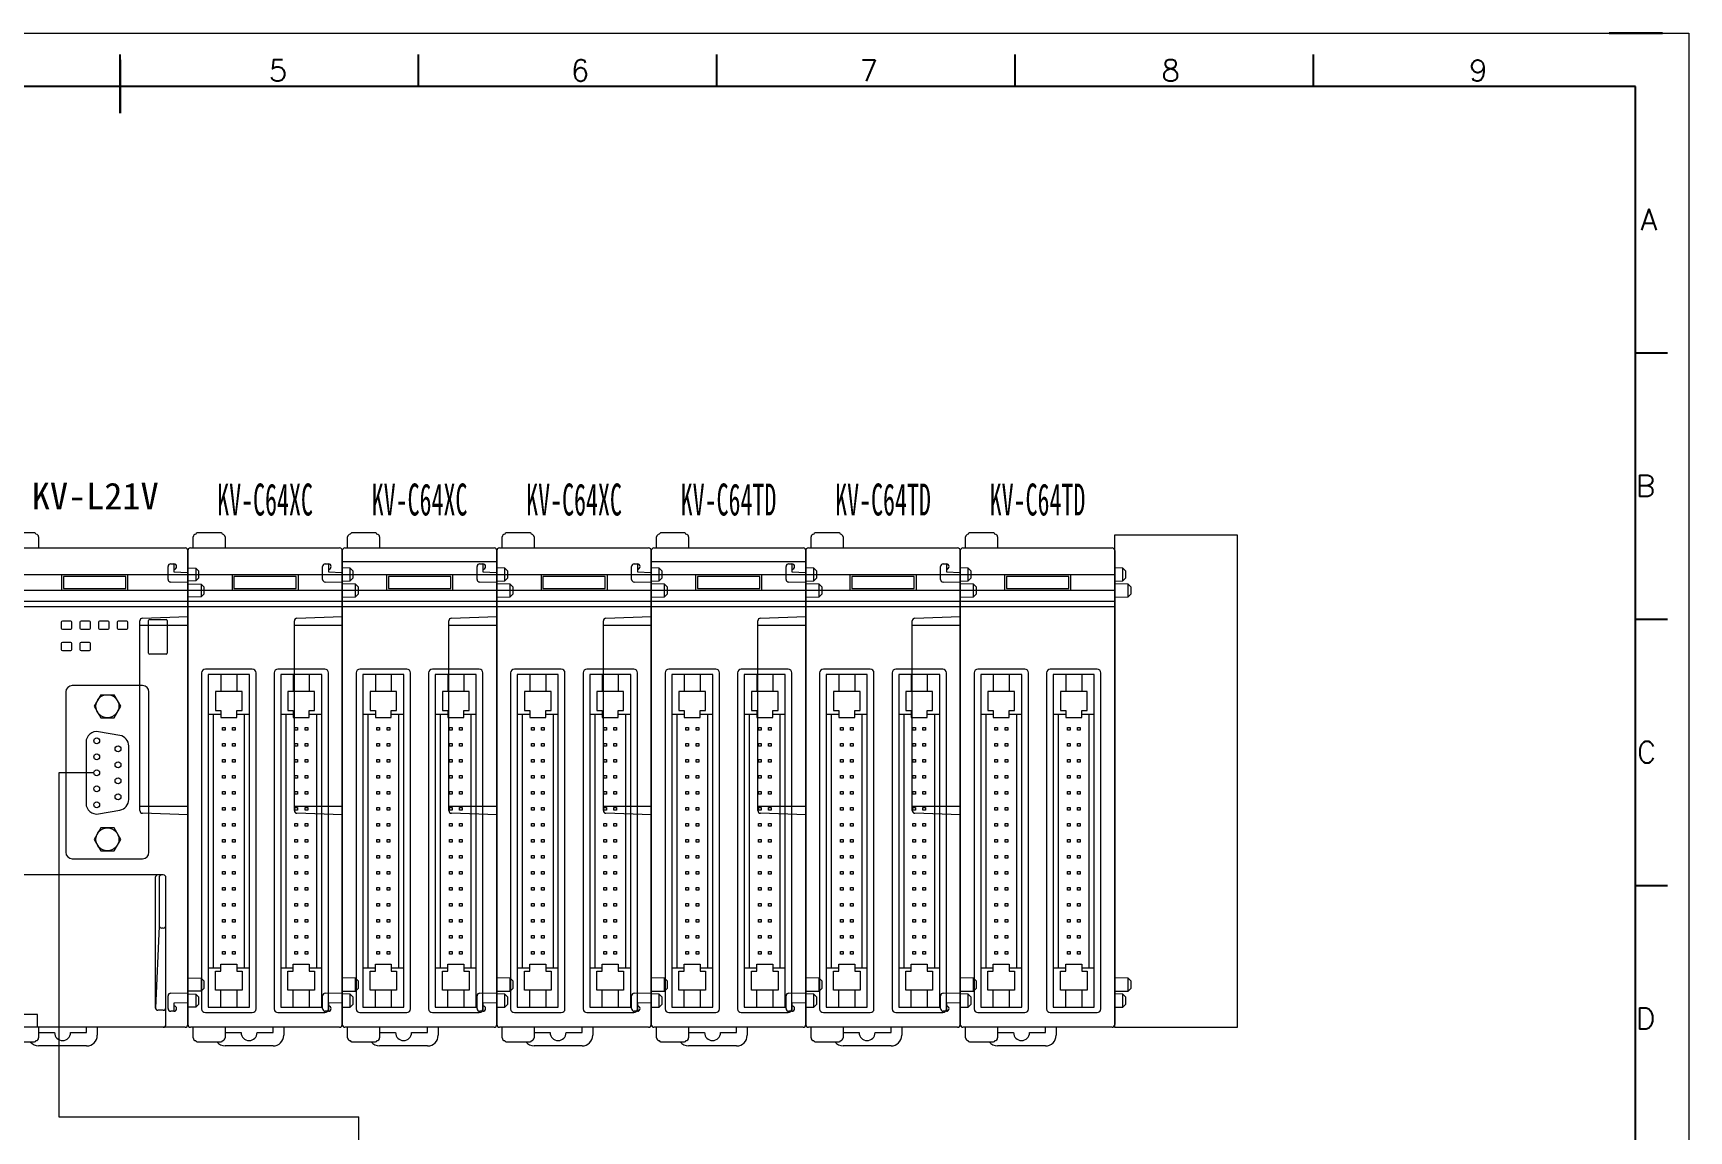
# Model space of a CAD drawing. Extents: x 49673 to 52330, y -5620 to -4375.
# Drawn here: x 52174.9 to 52330.3, y -4753.3 to -4650.2 of the extents above; entities that cross this region are included whole.
import ezdxf
from ezdxf.enums import TextEntityAlignment as Align

# ---------------------------------------------------------------- set-up
doc = ezdxf.new("R2010")
doc.units = 0
doc.header["$MEASUREMENT"] = 0
doc.layers.add('1', color=3, linetype='Continuous', lineweight=20)
doc.layers.add('Dimension', color=3, linetype='Continuous', lineweight=13)
doc.layers.add('AE_BOR', color=1, linetype='Continuous')
doc.layers.add('细实线层', color=7, linetype='Continuous')
doc.styles.get("Standard").update_dxf_attribs({"font": 'txt.shx'})
doc.styles.add('WD', font='simplex.shx', dxfattribs={"bigfont": 'gbcbig.shx'})
doc.styles.add('楷体', font='STFANGSO.TTF', dxfattribs={"width": 0.8})

# ---------------------------------------------------------------- blocks, each defined once
blk = doc.blocks.new('KV-C64XC')
at = {"layer": '1', "color": 1, "linetype": 'Continuous'}
for p, q in [((1, 83.533898), (1, 85.583898)), ((6.25, 86.333898), (1.75, 86.333898)), ((7, 85.583898), (7, 83.533898)), ((0, 78.92726), (0, 83.033898)), ((0.5, 83.533898), (1, 83.533898)), ((7, 83.533898), (28.5, 83.533898)), ((29, 83.033898), (29, 79.783898)), ((-3.7, 77.625495), (-3.7, 80.033898)), ((-3.2, 80.533898), (-2.6, 80.533898)), ((-2.6, 79.533898), (-2.6, 79.033898)), ((-2.6, 79.033898), (0, 78.92726)), ((30.5, 79.733898), (29, 79.783898)), ((30.5, 79.733898), (31, 79.233898)), ((30.5, 77.333898), (31, 77.833898)), ((31, 79.233898), (31, 77.833898)), ((0, 77.067796), (-3.208474, 77.125567)), ((0, 70.629017), (0, 77.067796)), ((29, 77.283898), (30.5, 77.333898)), ((29, 77.283898), (29, 76.783898)), ((31.5, 76.733898), (29, 76.783898)), ((31.5, 76.733898), (32, 76.233898)), ((31.5, 74.333898), (32, 74.833898)), ((32, 76.233898), (32, 74.833898)), ((29, 74.283898), (31.5, 74.333898)), ((29, 74.283898), (29, 2.783898)), ((-9, 34.217509), (-9, 69.845293)), ((-8.516664, 70.345016), (0, 70.629017)), ((0, 33.433898), (-8.516658, 33.717787)), ((0, 0), (0, 33.433898)), ((-3.208474, -0.057771), (0, 0)), ((31.5, 2.733898), (29, 2.783898)), ((29, 0.283898), (31.5, 0.333898)), ((29, 0.283898), (29, -0.216102)), ((32, 2.233898), (31.5, 2.733898)), ((32, 0.833898), (31.5, 0.333898)), ((32, 2.233898), (32, 0.833898)), ((-3.7, -2.966102), (-3.7, -0.557699)), ((0, -1.859464), (-2.6, -1.966102)), ((-2.6, -1.966102), (-2.6, -2.466102)), ((0, -5.966102), (0, -1.859464)), ((30.5, -0.266102), (29, -0.216102)), ((29, -2.716102), (30.5, -2.666102)), ((29, -2.716102), (29, -5.966102)), ((30.5, -0.266102), (31, -0.766102)), ((30.5, -2.666102), (31, -2.166102)), ((31, -0.766102), (31, -2.166102)), ((-2.6, -3.466102), (-3.2, -3.466102)), ((1, -6.466102), (0.5, -6.466102)), ((1, -8.466102), (1, -6.466102)), ((1.75, -9.216102), (5.43875, -9.216102)), ((28.5, -6.466102), (18, -6.466102)), ((18, -6.466102), (18, -7.966102)), ((16, -9.966102), (7, -9.966102))]:
    blk.add_line(p, q, dxfattribs=at)
at = {"layer": '1', "color": 2, "linetype": 'Continuous'}
for p, q in [((1, 83.533898), (7, 83.533898)), ((-2.6, 80.533898), (-2.6, 79.533898)), ((0, 77.067796), (0, 78.92726)), ((0, 78.533898), (29, 78.533898)), ((8.3, 78.533898), (8.3, 75.533898)), ((20.35, 78.183898), (8.65, 78.183898)), ((8.65, 78.183898), (8.65, 75.883898)), ((20.35, 75.883898), (20.35, 78.183898)), ((20.7, 78.533898), (20.7, 75.533898)), ((29, 79.783898), (29, 77.283898)), ((30.5, 77.333898), (30.5, 79.733898)), ((29, 75.533898), (0, 75.533898)), ((8.65, 75.883898), (20.35, 75.883898)), ((29, 76.783898), (29, 74.283898)), ((31.5, 74.333898), (31.5, 76.733898)), ((0, 72.533898), (29, 72.533898)), ((0.2, 73.533898), (28.8, 73.533898)), ((-9, 69.033898), (0, 69.033898)), ((0, 33.433898), (0, 70.629017)), ((2.6, 60.083898), (2.6, -3.016102)), ((12.1, 60.783898), (3.3, 60.783898)), ((3.85, 59.783898), (3.85, -2.716102)), ((11.55, 59.783898), (3.85, 59.783898)), ((6.2, 59.783898), (6.2, 56.558898)), ((9.2, 59.783898), (9.2, 56.558898)), ((11.55, -2.716102), (11.55, 59.783898)), ((12.8, -3.016102), (12.8, 60.083898)), ((16.2, 60.083898), (16.2, -3.016102)), ((25.7, 60.783898), (16.9, 60.783898)), ((17.45, 59.783898), (17.45, -2.716102)), ((25.15, 59.783898), (17.45, 59.783898)), ((19.8, 59.783898), (19.8, 56.558898)), ((22.8, 59.783898), (22.8, 56.558898)), ((25.15, -2.716102), (25.15, 59.783898)), ((26.4, -3.016102), (26.4, 60.083898)), ((6.2, 56.558898), (5.2, 56.558898)), ((5.2, 56.558898), (5.2, 53.008898)), ((9.2, 56.558898), (6.2, 56.558898)), ((10.2, 56.558898), (9.2, 56.558898)), ((10.2, 53.008898), (10.2, 56.558898)), ((19.8, 56.558898), (18.8, 56.558898)), ((18.8, 56.558898), (18.8, 53.008898)), ((22.8, 56.558898), (19.8, 56.558898)), ((23.8, 56.558898), (22.8, 56.558898)), ((23.8, 53.008898), (23.8, 56.558898)), ((5.2, 53.008898), (6.2, 53.008898)), ((6.2, 53.008898), (6.2, 51.683898)), ((9.2, 53.008898), (10.2, 53.008898)), ((9.2, 51.683898), (9.2, 53.008898)), ((18.8, 53.008898), (19.8, 53.008898)), ((19.8, 53.008898), (19.8, 51.683898)), ((22.8, 51.683898), (22.8, 53.008898)), ((22.8, 53.008898), (23.8, 53.008898)), ((3.85, 52.317558), (6.2, 52.317558)), ((4.85, 4.713973), (4.85, 52.317558)), ((6.2, 51.683898), (9.2, 51.683898)), ((6.5, 49.283898), (6.5, 49.783898)), ((6.5, 49.783898), (7, 49.783898)), ((7, 49.783898), (7, 49.283898)), ((8.4, 49.283898), (8.4, 49.783898)), ((8.4, 49.783898), (8.9, 49.783898)), ((8.9, 49.783898), (8.9, 49.283898)), ((9.2, 52.317558), (11.55, 52.317558)), ((10.55, 52.317558), (10.55, 4.713973)), ((17.45, 52.317558), (19.8, 52.317558)), ((18.45, 4.713973), (18.45, 52.317558)), ((19.8, 51.683898), (22.8, 51.683898)), ((20.1, 49.283898), (20.1, 49.783898)), ((20.1, 49.783898), (20.6, 49.783898)), ((20.6, 49.783898), (20.6, 49.283898)), ((22, 49.283898), (22, 49.783898)), ((22, 49.783898), (22.5, 49.783898)), ((22.5, 49.783898), (22.5, 49.283898)), ((22.8, 52.317558), (25.15, 52.317558)), ((24.15, 52.317558), (24.15, 4.713973)), ((7, 49.283898), (6.5, 49.283898)), ((6.5, 46.283898), (6.5, 46.783898)), ((6.5, 46.783898), (7, 46.783898)), ((7, 46.783898), (7, 46.283898)), ((8.9, 49.283898), (8.4, 49.283898)), ((8.4, 46.283898), (8.4, 46.783898)), ((8.4, 46.783898), (8.9, 46.783898)), ((8.9, 46.783898), (8.9, 46.283898)), ((20.6, 49.283898), (20.1, 49.283898)), ((20.1, 46.283898), (20.1, 46.783898)), ((20.1, 46.783898), (20.6, 46.783898)), ((20.6, 46.783898), (20.6, 46.283898)), ((22.5, 49.283898), (22, 49.283898)), ((22, 46.283898), (22, 46.783898)), ((22, 46.783898), (22.5, 46.783898)), ((22.5, 46.783898), (22.5, 46.283898)), ((7, 46.283898), (6.5, 46.283898)), ((6.5, 43.283898), (6.5, 43.783898)), ((6.5, 43.783898), (7, 43.783898)), ((7, 43.783898), (7, 43.283898)), ((8.9, 46.283898), (8.4, 46.283898)), ((8.4, 43.283898), (8.4, 43.783898)), ((8.4, 43.783898), (8.9, 43.783898)), ((8.9, 43.783898), (8.9, 43.283898)), ((20.6, 46.283898), (20.1, 46.283898)), ((20.1, 43.283898), (20.1, 43.783898)), ((20.1, 43.783898), (20.6, 43.783898)), ((20.6, 43.783898), (20.6, 43.283898)), ((22.5, 46.283898), (22, 46.283898)), ((22, 43.283898), (22, 43.783898)), ((22, 43.783898), (22.5, 43.783898)), ((22.5, 43.783898), (22.5, 43.283898)), ((7, 43.283898), (6.5, 43.283898)), ((6.5, 40.283898), (6.5, 40.783898)), ((6.5, 40.783898), (7, 40.783898)), ((7, 40.783898), (7, 40.283898)), ((8.9, 43.283898), (8.4, 43.283898)), ((8.4, 40.283898), (8.4, 40.783898)), ((8.4, 40.783898), (8.9, 40.783898)), ((8.9, 40.783898), (8.9, 40.283898)), ((20.6, 43.283898), (20.1, 43.283898)), ((20.1, 40.283898), (20.1, 40.783898)), ((20.1, 40.783898), (20.6, 40.783898)), ((20.6, 40.783898), (20.6, 40.283898)), ((22.5, 43.283898), (22, 43.283898)), ((22, 40.283898), (22, 40.783898)), ((22, 40.783898), (22.5, 40.783898)), ((22.5, 40.783898), (22.5, 40.283898)), ((7, 40.283898), (6.5, 40.283898)), ((6.5, 37.283898), (6.5, 37.783898)), ((6.5, 37.783898), (7, 37.783898)), ((7, 37.783898), (7, 37.283898)), ((8.9, 40.283898), (8.4, 40.283898)), ((8.4, 37.283898), (8.4, 37.783898)), ((8.4, 37.783898), (8.9, 37.783898)), ((8.9, 37.783898), (8.9, 37.283898)), ((20.6, 40.283898), (20.1, 40.283898)), ((20.1, 37.283898), (20.1, 37.783898)), ((20.1, 37.783898), (20.6, 37.783898)), ((20.6, 37.783898), (20.6, 37.283898)), ((22.5, 40.283898), (22, 40.283898)), ((22, 37.283898), (22, 37.783898)), ((22, 37.783898), (22.5, 37.783898)), ((22.5, 37.783898), (22.5, 37.283898)), ((-9, 35.033898), (0, 35.033898)), ((7, 37.283898), (6.5, 37.283898)), ((6.5, 34.283898), (6.5, 34.783898)), ((6.5, 34.783898), (7, 34.783898)), ((7, 34.283898), (6.5, 34.283898)), ((7, 34.783898), (7, 34.283898)), ((8.9, 37.283898), (8.4, 37.283898)), ((8.4, 34.283898), (8.4, 34.783898)), ((8.4, 34.783898), (8.9, 34.783898)), ((8.9, 34.283898), (8.4, 34.283898)), ((8.9, 34.783898), (8.9, 34.283898)), ((20.6, 37.283898), (20.1, 37.283898)), ((20.1, 34.283898), (20.1, 34.783898)), ((20.1, 34.783898), (20.6, 34.783898)), ((20.6, 34.283898), (20.1, 34.283898)), ((20.6, 34.783898), (20.6, 34.283898)), ((22.5, 37.283898), (22, 37.283898)), ((22, 34.783898), (22.5, 34.783898)), ((22, 34.283898), (22, 34.783898)), ((22.5, 34.283898), (22, 34.283898)), ((22.5, 34.783898), (22.5, 34.283898)), ((6.5, 31.283898), (6.5, 31.783898)), ((6.5, 31.783898), (7, 31.783898)), ((7, 31.283898), (6.5, 31.283898)), ((7, 31.783898), (7, 31.283898)), ((8.4, 31.783898), (8.9, 31.783898)), ((8.4, 31.283898), (8.4, 31.783898)), ((8.9, 31.283898), (8.4, 31.283898)), ((8.9, 31.783898), (8.9, 31.283898)), ((20.1, 31.283898), (20.1, 31.783898)), ((20.1, 31.783898), (20.6, 31.783898)), ((20.6, 31.283898), (20.1, 31.283898)), ((20.6, 31.783898), (20.6, 31.283898)), ((22, 31.783898), (22.5, 31.783898)), ((22, 31.283898), (22, 31.783898)), ((22.5, 31.283898), (22, 31.283898)), ((22.5, 31.783898), (22.5, 31.283898)), ((6.5, 28.283898), (6.5, 28.783898)), ((6.5, 28.783898), (7, 28.783898)), ((7, 28.283898), (6.5, 28.283898)), ((7, 28.783898), (7, 28.283898)), ((8.4, 28.283898), (8.4, 28.783898)), ((8.4, 28.783898), (8.9, 28.783898)), ((8.9, 28.283898), (8.4, 28.283898)), ((8.9, 28.783898), (8.9, 28.283898)), ((20.1, 28.283898), (20.1, 28.783898)), ((20.1, 28.783898), (20.6, 28.783898)), ((20.6, 28.283898), (20.1, 28.283898)), ((20.6, 28.783898), (20.6, 28.283898)), ((22, 28.783898), (22.5, 28.783898)), ((22, 28.283898), (22, 28.783898)), ((22.5, 28.283898), (22, 28.283898)), ((22.5, 28.783898), (22.5, 28.283898)), ((6.5, 25.283898), (6.5, 25.783898)), ((6.5, 25.783898), (7, 25.783898)), ((7, 25.283898), (6.5, 25.283898)), ((7, 25.783898), (7, 25.283898)), ((8.4, 25.283898), (8.4, 25.783898)), ((8.4, 25.783898), (8.9, 25.783898)), ((8.9, 25.283898), (8.4, 25.283898)), ((8.9, 25.783898), (8.9, 25.283898)), ((20.1, 25.283898), (20.1, 25.783898)), ((20.1, 25.783898), (20.6, 25.783898)), ((20.6, 25.283898), (20.1, 25.283898)), ((20.6, 25.783898), (20.6, 25.283898)), ((22, 25.283898), (22, 25.783898)), ((22, 25.783898), (22.5, 25.783898)), ((22.5, 25.283898), (22, 25.283898)), ((22.5, 25.783898), (22.5, 25.283898)), ((6.5, 22.283898), (6.5, 22.783898)), ((6.5, 22.783898), (7, 22.783898)), ((7, 22.283898), (6.5, 22.283898)), ((7, 22.783898), (7, 22.283898)), ((8.4, 22.783898), (8.9, 22.783898)), ((8.4, 22.283898), (8.4, 22.783898)), ((8.9, 22.283898), (8.4, 22.283898)), ((8.9, 22.783898), (8.9, 22.283898)), ((20.1, 22.283898), (20.1, 22.783898)), ((20.1, 22.783898), (20.6, 22.783898)), ((20.6, 22.283898), (20.1, 22.283898)), ((20.6, 22.783898), (20.6, 22.283898)), ((22, 22.783898), (22.5, 22.783898)), ((22, 22.283898), (22, 22.783898)), ((22.5, 22.283898), (22, 22.283898)), ((22.5, 22.783898), (22.5, 22.283898)), ((6.5, 19.283898), (6.5, 19.783898)), ((6.5, 19.783898), (7, 19.783898)), ((7, 19.283898), (6.5, 19.283898)), ((7, 19.783898), (7, 19.283898)), ((8.4, 19.283898), (8.4, 19.783898)), ((8.4, 19.783898), (8.9, 19.783898)), ((8.9, 19.283898), (8.4, 19.283898)), ((8.9, 19.783898), (8.9, 19.283898)), ((20.1, 19.283898), (20.1, 19.783898)), ((20.1, 19.783898), (20.6, 19.783898)), ((20.6, 19.283898), (20.1, 19.283898)), ((20.6, 19.783898), (20.6, 19.283898)), ((22, 19.283898), (22, 19.783898)), ((22, 19.783898), (22.5, 19.783898)), ((22.5, 19.283898), (22, 19.283898)), ((22.5, 19.783898), (22.5, 19.283898)), ((6.5, 16.283898), (6.5, 16.783898)), ((6.5, 16.783898), (7, 16.783898)), ((7, 16.283898), (6.5, 16.283898)), ((7, 16.783898), (7, 16.283898)), ((8.4, 16.783898), (8.9, 16.783898)), ((8.4, 16.283898), (8.4, 16.783898)), ((8.9, 16.283898), (8.4, 16.283898)), ((8.9, 16.783898), (8.9, 16.283898)), ((20.1, 16.283898), (20.1, 16.783898)), ((20.1, 16.783898), (20.6, 16.783898)), ((20.6, 16.283898), (20.1, 16.283898)), ((20.6, 16.783898), (20.6, 16.283898)), ((22, 16.783898), (22.5, 16.783898)), ((22, 16.283898), (22, 16.783898)), ((22.5, 16.283898), (22, 16.283898)), ((22.5, 16.783898), (22.5, 16.283898)), ((6.5, 13.283898), (6.5, 13.783898)), ((6.5, 13.783898), (7, 13.783898)), ((7, 13.283898), (6.5, 13.283898)), ((7, 13.783898), (7, 13.283898)), ((8.4, 13.783898), (8.9, 13.783898)), ((8.4, 13.283898), (8.4, 13.783898)), ((8.9, 13.283898), (8.4, 13.283898)), ((8.9, 13.783898), (8.9, 13.283898)), ((20.1, 13.283898), (20.1, 13.783898)), ((20.1, 13.783898), (20.6, 13.783898)), ((20.6, 13.283898), (20.1, 13.283898)), ((20.6, 13.783898), (20.6, 13.283898)), ((22, 13.783898), (22.5, 13.783898)), ((22, 13.283898), (22, 13.783898)), ((22.5, 13.283898), (22, 13.283898)), ((22.5, 13.783898), (22.5, 13.283898)), ((6.5, 10.783898), (7, 10.783898)), ((6.5, 10.283898), (6.5, 10.783898)), ((7, 10.283898), (6.5, 10.283898)), ((7, 10.783898), (7, 10.283898)), ((8.4, 10.283898), (8.4, 10.783898)), ((8.4, 10.783898), (8.9, 10.783898)), ((8.9, 10.283898), (8.4, 10.283898)), ((8.9, 10.783898), (8.9, 10.283898)), ((20.1, 10.783898), (20.6, 10.783898)), ((20.1, 10.283898), (20.1, 10.783898)), ((20.6, 10.283898), (20.1, 10.283898)), ((20.6, 10.783898), (20.6, 10.283898)), ((22, 10.783898), (22.5, 10.783898)), ((22, 10.283898), (22, 10.783898)), ((22.5, 10.283898), (22, 10.283898)), ((22.5, 10.783898), (22.5, 10.283898)), ((6.5, 7.283898), (6.5, 7.783898)), ((6.5, 7.783898), (7, 7.783898)), ((7, 7.283898), (6.5, 7.283898)), ((7, 7.783898), (7, 7.283898)), ((8.4, 7.283898), (8.4, 7.783898)), ((8.4, 7.783898), (8.9, 7.783898)), ((8.9, 7.283898), (8.4, 7.283898)), ((8.9, 7.783898), (8.9, 7.283898)), ((20.1, 7.283898), (20.1, 7.783898)), ((20.1, 7.783898), (20.6, 7.783898)), ((20.6, 7.283898), (20.1, 7.283898)), ((20.6, 7.783898), (20.6, 7.283898)), ((22, 7.283898), (22, 7.783898)), ((22, 7.783898), (22.5, 7.783898)), ((22.5, 7.283898), (22, 7.283898)), ((22.5, 7.783898), (22.5, 7.283898)), ((3.85, 4.713973), (6.2, 4.713973)), ((5.2, 0.508898), (5.2, 4.058898)), ((5.2, 4.058898), (6.2, 4.058898)), ((6.2, 5.383898), (9.2, 5.383898)), ((6.2, 4.058898), (6.2, 5.383898)), ((9.2, 5.383898), (9.2, 4.058898)), ((9.2, 4.713973), (11.55, 4.713973)), ((9.2, 4.058898), (10.2, 4.058898)), ((10.2, 4.058898), (10.2, 0.508898)), ((17.45, 4.713973), (19.8, 4.713973)), ((18.8, 0.508898), (18.8, 4.058898)), ((18.8, 4.058898), (19.8, 4.058898)), ((19.8, 5.383898), (22.8, 5.383898)), ((19.8, 4.058898), (19.8, 5.383898)), ((22.8, 5.383898), (22.8, 4.058898)), ((22.8, 4.713973), (25.15, 4.713973)), ((22.8, 4.058898), (23.8, 4.058898)), ((23.8, 4.058898), (23.8, 0.508898)), ((0, -1.859464), (0, 0)), ((10.2, 0.508898), (5.2, 0.508898)), ((6.2, -2.716102), (6.2, 0.508898)), ((9.2, 0.508898), (9.2, -2.716102)), ((23.8, 0.508898), (18.8, 0.508898)), ((19.8, -2.716102), (19.8, 0.508898)), ((22.8, 0.508898), (22.8, -2.716102)), ((29, 2.783898), (29, 0.283898)), ((31.5, 0.333898), (31.5, 2.733898)), ((-2.6, -2.466102), (-2.6, -3.466102)), ((3.85, -2.716102), (11.55, -2.716102)), ((17.45, -2.716102), (25.15, -2.716102)), ((29, -0.216102), (29, -2.716102)), ((30.5, -2.666102), (30.5, -0.266102)), ((3.3, -3.716102), (12.1, -3.716102)), ((16.9, -3.716102), (25.7, -3.716102)), ((18, -6.466102), (1, -6.466102)), ((5.43875, -9.216102), (6.25, -9.216102)), ((7, -6.466102), (7, -8.466102)), ((7, -7.466102), (10, -7.466102)), ((13, -7.466102), (16, -7.466102)), ((16, -7.466102), (16, -6.466102))]:
    blk.add_line(p, q, dxfattribs=at)
at = {"layer": '1', "color": 1, "linetype": 'Continuous'}
for centre, radius, start, end in [((1.5, 85.583898), 0.5, 90, 180), ((1.75, 86.083898), 0.25, 90, 180), ((6.25, 86.083898), 0.25, 0, 90), ((6.5, 85.583898), 0.5, 0, 90), ((0.5, 83.033898), 0.5, 90, 180), ((28.5, 83.033898), 0.5, 0, 90), ((-3.2, 80.033898), 0.5, 90, 180), ((-2.6, 80.033898), 0.5, 270, 90), ((-3.2, 77.625495), 0.5, 180, 269.028978), ((-8.5, 69.845293), 0.5, 91.909909, 180), ((-8.5, 34.217509), 0.5, 180, 268.090848), ((-3.2, -0.557699), 0.5, 90.971022, 180), ((-3.2, -2.966102), 0.5, 180, 270), ((-2.6, -2.966102), 0.5, 270, 90), ((0.5, -5.966102), 0.5, 180, 270), ((28.5, -5.966102), 0.5, 270, 0), ((1.5, -8.466102), 0.5, 180, 270), ((1.75, -8.966102), 0.25, 180, 270), ((7, -7.966102), 2, 218.682187, 270), ((16, -7.966102), 2, 270, 0)]:
    blk.add_arc(centre, radius, start, end, dxfattribs=at)
at = {"layer": '1', "color": 2, "linetype": 'Continuous'}
for centre, radius, start, end in [((0.2, 73.733898), 0.2, 180, 270), ((28.8, 73.733898), 0.2, 270, 0), ((3.3, 60.083898), 0.7, 90, 180), ((12.1, 60.083898), 0.7, 0, 90), ((16.9, 60.083898), 0.7, 90, 180), ((25.7, 60.083898), 0.7, 0, 90), ((3.3, -3.016102), 0.7, 180, 270), ((12.1, -3.016102), 0.7, 270, 0), ((16.9, -3.016102), 0.7, 180, 270), ((25.7, -3.016102), 0.7, 270, 0), ((6.25, -8.966102), 0.25, 270, 0), ((6.5, -8.466102), 0.5, 270, 0), ((11.5, -7.466102), 1.5, 180, 0)]:
    blk.add_arc(centre, radius, start, end, dxfattribs=at)
blk = doc.blocks.new('KV-L21V')
at = {"layer": '1', "color": 1, "linetype": 'Continuous'}
for p, q in [((1, 83.533899), (1, 85.583899)), ((6.25, 86.333899), (1.75, 86.333899)), ((7, 85.583899), (7, 83.533899)), ((0, 78.92726), (0, 83.033899)), ((0.5, 83.533899), (1, 83.533899)), ((7, 83.533899), (34.5, 83.533899)), ((35, 83.033899), (35, 79.783899)), ((-3.7, 77.625496), (-3.7, 80.033899)), ((-3.2, 80.533899), (-2.6, 80.533899)), ((-2.6, 79.533899), (-2.6, 79.033899)), ((-2.6, 79.033899), (0, 78.92726)), ((35, 79.783899), (36.5, 79.733899)), ((36.5, 79.733899), (37, 79.233899)), ((37, 77.833899), (36.5, 77.333899)), ((37, 79.233899), (37, 77.833899)), ((0, 77.067797), (-3.208473, 77.125568)), ((0, 70.629018), (0, 77.067797)), ((36.5, 77.333899), (35, 77.283899)), ((35, 77.283899), (35, 76.783899)), ((35, 76.783899), (37.5, 76.733899)), ((37.5, 76.733899), (38, 76.233899)), ((38, 74.833899), (37.5, 74.333899)), ((38, 76.233899), (38, 74.833899)), ((37.5, 74.333899), (35, 74.283899)), ((35, 74.283899), (35, 2.783899)), ((-9, 34.21751), (-9, 69.845294)), ((-8.516664, 70.345016), (0, 70.629018)), ((0, 33.433899), (-8.516657, 33.717787)), ((0, 0), (0, 33.433899)), ((-3.208473, -0.05777), (0, 0)), ((35, 2.783899), (37.5, 2.733899)), ((37.5, 0.333899), (35, 0.283899)), ((35, 0.283899), (35, -0.216101)), ((37.5, 2.733899), (38, 2.233899)), ((38, 0.833899), (37.5, 0.333899)), ((38, 2.233899), (38, 0.833899)), ((-3.7, -2.966101), (-3.7, -0.557698)), ((0, -1.859463), (-2.6, -1.966101)), ((-2.6, -1.966101), (-2.6, -2.466101)), ((0, -5.966101), (0, -1.859463)), ((35, -0.216101), (36.5, -0.266101)), ((36.5, -2.666101), (35, -2.716101)), ((35, -2.716101), (35, -5.966101)), ((36.5, -0.266101), (37, -0.766101)), ((37, -2.166101), (36.5, -2.666101)), ((37, -0.766101), (37, -2.166101)), ((-2.6, -3.466101), (-3.2, -3.466101)), ((1, -6.466101), (0.5, -6.466101)), ((1, -8.466101), (1, -6.466101)), ((1.75, -9.216101), (5.438751, -9.216101)), ((34.5, -6.466101), (18, -6.466101)), ((18, -6.466101), (18, -7.966101)), ((16, -9.966101), (7, -9.966101))]:
    blk.add_line(p, q, dxfattribs=at)
at = {"layer": '1', "color": 2, "linetype": 'Continuous'}
for p, q in [((1, 83.533899), (7, 83.533899)), ((-2.6, 80.533899), (-2.6, 79.533899)), ((0, 77.067797), (0, 78.92726)), ((0, 78.533899), (35, 78.533899)), ((11.3, 78.533899), (11.3, 75.533899)), ((23.354495, 78.183899), (11.654495, 78.183899)), ((11.654495, 78.183899), (11.654495, 75.883899)), ((23.354495, 75.883899), (23.354495, 78.183899)), ((23.7, 78.533899), (23.7, 75.533899)), ((35, 79.783899), (35, 77.283899)), ((36.5, 79.733899), (36.5, 77.333899)), ((35, 75.533899), (0, 75.533899)), ((11.654495, 75.883899), (23.354495, 75.883899)), ((35, 76.783899), (35, 74.283899)), ((37.5, 76.733899), (37.5, 74.333899)), ((0, 72.533899), (35, 72.533899)), ((0.2, 73.533899), (34.8, 73.533899)), ((-9, 69.033899), (0, 69.033899)), ((0, 33.433899), (0, 70.629018)), ((11.25, 69.583898), (11.25, 68.483899)), ((13.05, 69.783898), (11.45, 69.783898)), ((13.25, 68.483899), (13.25, 69.583898)), ((14.75, 69.583898), (14.75, 68.483899)), ((16.55, 69.783898), (14.95, 69.783898)), ((16.75, 68.483899), (16.75, 69.583898)), ((18.25, 69.583898), (18.25, 68.483899)), ((20.05, 69.783898), (18.45, 69.783898)), ((20.25, 68.483899), (20.25, 69.583898)), ((21.75, 69.583898), (21.75, 68.483899)), ((23.55, 69.783898), (21.95, 69.783898)), ((23.75, 68.483899), (23.75, 69.583898)), ((27.65, 63.783898), (27.65, 69.883898)), ((27.85, 70.083898), (30.95, 70.083898)), ((31.15, 69.883898), (31.15, 63.783898)), ((11.25, 65.583898), (11.25, 64.483899)), ((11.45, 68.283899), (13.05, 68.283899)), ((13.05, 65.783898), (11.45, 65.783898)), ((13.25, 64.483899), (13.25, 65.583898)), ((14.75, 65.583898), (14.75, 64.483899)), ((14.95, 68.283899), (16.55, 68.283899)), ((16.55, 65.783898), (14.95, 65.783898)), ((16.75, 64.483899), (16.75, 65.583898)), ((18.45, 68.283899), (20.05, 68.283899)), ((21.95, 68.283899), (23.55, 68.283899)), ((11.45, 64.283899), (13.05, 64.283899)), ((14.95, 64.283899), (16.55, 64.283899)), ((30.95, 63.583898), (27.85, 63.583898)), ((12.1, 56.483899), (12.1, 26.383899)), ((26.5, 57.683899), (13.3, 57.683899)), ((18.65, 55.976764), (17.4, 53.8117)), ((18.65, 55.976764), (21.15, 55.976764)), ((22.4, 53.8117), (21.15, 55.976764)), ((27.7, 26.383899), (27.7, 56.483899)), ((17.4, 53.8117), (18.65, 51.646637)), ((21.15, 51.646637), (22.4, 53.8117)), ((18.65, 51.646637), (21.15, 51.646637)), ((15.9, 47.053193), (15.9, 35.570208)), ((22.247296, 48.317501), (18.247296, 49.022809)), ((23.9, 36.275516), (23.9, 46.347885)), ((-9, 35.033899), (0, 35.033899)), ((18.247296, 33.600592), (22.247296, 34.3059)), ((18.65, 30.976764), (17.4, 28.8117)), ((17.4, 28.8117), (18.65, 26.646637)), ((21.15, 30.976764), (18.65, 30.976764)), ((22.4, 28.8117), (21.15, 30.976764)), ((21.15, 26.646637), (22.4, 28.8117)), ((13.3, 25.183899), (26.5, 25.183899)), ((18.65, 26.646637), (21.15, 26.646637)), ((30.4, 22.133899), (3.3, 22.133899)), ((3.3, 22.133899), (3.3, 18.633899)), ((29.6, 22.133899), (29.4, 22.133899)), ((28.9, 21.633899), (28.9, -2.766101)), ((29.6, 21.633899), (29.6, 12.633899)), ((30.9, -5.966101), (30.9, 21.633899)), ((3.3, 18.633899), (3.3, -3.566101)), ((29.616873, 12.505103), (28.916873, -2.894897)), ((30.4, 12.133899), (30.1, 12.133899)), ((0, -1.859463), (0, 0)), ((35, 2.783899), (35, 0.283899)), ((37.5, 2.733899), (37.5, 0.333899)), ((-2.6, -2.466101), (-2.6, -3.466101)), ((35, -0.216101), (35, -2.716101)), ((36.5, -0.266101), (36.5, -2.666101)), ((3.3, -3.566101), (3.3, -4.066101)), ((6.8, -4.066101), (3.3, -4.066101)), ((6.8, -6.466101), (6.8, -4.066101)), ((30.4, -3.266101), (29.4, -3.266101)), ((18, -6.466101), (1, -6.466101)), ((5.438751, -9.216101), (6.25, -9.216101)), ((7, -6.466101), (7, -8.466101)), ((7, -7.466101), (10, -7.466101)), ((13, -7.466101), (16, -7.466101)), ((16, -7.466101), (16, -6.466101))]:
    blk.add_line(p, q, dxfattribs=at)
for centre, radius in [((19.9, 53.8117), 2.165064), ((17.9, 47.3117), 0.551469), ((17.9, 44.3117), 0.551469), ((21.9, 45.8117), 0.55), ((17.9, 41.3117), 0.551469), ((21.9, 42.8117), 0.55), ((17.9, 38.3117), 0.55), ((21.9, 39.8117), 0.55), ((21.9, 36.8117), 0.55), ((17.9, 35.3117), 0.55), ((19.9, 28.8117), 2.165064)]:
    blk.add_circle(centre, radius, dxfattribs=at)
at = {"layer": '1', "color": 1, "linetype": 'Continuous'}
for centre, radius, start, end in [((1.5, 85.583899), 0.5, 90, 180), ((1.75, 86.083899), 0.25, 90, 180), ((6.25, 86.083899), 0.25, 0, 90), ((6.5, 85.583899), 0.5, 0, 90), ((0.5, 83.033899), 0.5, 90, 180), ((34.5, 83.033899), 0.5, 0, 90), ((-3.2, 80.033899), 0.5, 90, 180), ((-2.6, 80.033899), 0.5, 270, 90), ((-3.2, 77.625496), 0.5, 180, 269.028978), ((-8.5, 69.845294), 0.5, 91.909909, 180), ((-8.5, 34.21751), 0.5, 180, 268.090848), ((-3.2, -0.557698), 0.5, 90.971022, 180), ((-3.2, -2.966101), 0.5, 180, 270), ((-2.6, -2.966101), 0.5, 270, 90), ((0.5, -5.966101), 0.5, 180, 270), ((34.5, -5.966101), 0.5, 270, 0), ((1.5, -8.466101), 0.5, 180, 270), ((1.75, -8.966101), 0.25, 180, 270), ((7, -7.966101), 2, 218.682187, 270), ((16, -7.966101), 2, 270, 0)]:
    blk.add_arc(centre, radius, start, end, dxfattribs=at)
at = {"layer": '1', "color": 2, "linetype": 'Continuous'}
for centre, radius, start, end in [((0.2, 73.733899), 0.2, 180, 270), ((34.8, 73.733899), 0.2, 270, 0), ((11.45, 69.583898), 0.2, 90, 180), ((11.45, 68.483899), 0.2, 180, 270), ((13.05, 69.583898), 0.2, 0, 90), ((13.05, 68.483899), 0.2, 270, 0), ((14.95, 69.583898), 0.2, 90, 180), ((14.95, 68.483899), 0.2, 180, 270), ((16.55, 69.583898), 0.2, 0, 90), ((16.55, 68.483899), 0.2, 270, 0), ((18.45, 69.583898), 0.2, 90, 180), ((18.45, 68.483899), 0.2, 180, 270), ((20.05, 69.583898), 0.2, 0, 90), ((20.05, 68.483899), 0.2, 270, 0), ((21.95, 69.583898), 0.2, 90, 180), ((21.95, 68.483899), 0.2, 180, 270), ((23.55, 69.583898), 0.2, 0, 90), ((23.55, 68.483899), 0.2, 270, 0), ((27.85, 69.883898), 0.2, 90, 180), ((30.95, 69.883898), 0.2, 0, 90), ((11.45, 65.583898), 0.2, 90, 180), ((13.05, 65.583898), 0.2, 0, 90), ((14.95, 65.583898), 0.2, 90, 180), ((16.55, 65.583898), 0.2, 0, 90), ((11.45, 64.483899), 0.2, 180, 270), ((13.05, 64.483899), 0.2, 270, 0), ((14.95, 64.483899), 0.2, 180, 270), ((16.55, 64.483899), 0.2, 270, 0), ((27.85, 63.783898), 0.2, 180, 270), ((30.95, 63.783898), 0.2, 270, 0), ((13.3, 56.483899), 1.2, 90, 180), ((26.5, 56.483899), 1.2, 0, 90), ((17.9, 47.053193), 2, 80, 180), ((21.9, 46.347885), 2, 0, 80), ((17.9, 35.570208), 2, 180, 280), ((21.9, 36.275516), 2, 280, 0), ((13.3, 26.383899), 1.2, 180, 270), ((26.5, 26.383899), 1.2, 270, 0), ((29.4, 21.633899), 0.5, 90, 180), ((30.1, 21.633899), 0.5, 90, 180), ((30.4, 21.633899), 0.5, 0, 90), ((30.1, 12.633899), 0.5, 180, 270), ((30.4, 12.633899), 0.5, 270, 0), ((29.4, -2.766101), 0.5, 180, 270), ((30.4, -2.766101), 0.5, 270, 0), ((30.4, -5.966101), 0.5, 270, 0), ((6.25, -8.966101), 0.25, 270, 0), ((6.5, -8.466101), 0.5, 270, 0), ((11.5, -7.466101), 1.5, 180, 0)]:
    blk.add_arc(centre, radius, start, end, dxfattribs=at)
blk = doc.blocks.new('电控横A4')
for p, q in [((292, -5), (5, -5)), ((292, -205), (292, -5))]:
    blk.add_line(p, q)
at = {"layer": 'AE_BOR', "color": 1, "lineweight": 15}
for p, q in [((0, 0), (297, 0)), ((297, 0), (297, -210))]:
    blk.add_line(p, q, dxfattribs=at)
at = {"layer": 'AE_BOR', "lineweight": 30}
blk.add_line((294.53, 0), (289.53, 0), dxfattribs=at)
at = {"layer": 'AE_BOR'}
for p, q in [((149.78, -5), (149.78, -2)), ((177.78, -5), (177.78, -2)), ((205.78, -5), (205.78, -2)), ((233.78, -5), (233.78, -2)), ((261.78, -5), (261.78, -2)), ((292, -30), (295, -30)), ((292, -55), (295, -55)), ((292, -80), (295, -80))]:
    blk.add_line(p, q, dxfattribs=at)
at = {"layer": 'AE_BOR', "color": 2, "lineweight": 30}
blk.add_line((149.78, -7.5), (149.78, -2.5), dxfattribs=at)
at = {"layer": 'AE_BOR', "style": 'WD'}
for s, p in [('5', (164.59, -4.5)), ('6', (192.94, -4.5)), ('7', (220.04, -4.5)), ('8', (248.37, -4.5)), ('9', (277.23, -4.5))]:
    blk.add_text(s, height=2, dxfattribs=at).set_placement(p, align=Align.CENTER)
for s, p in [('A', (294.03, -17.5)), ('B', (293.84, -42.5)), ('C', (293.93, -67.5)), ('D', (293.84, -92.5))]:
    blk.add_text(s, height=2, dxfattribs=at).set_placement(p, align=Align.MIDDLE_RIGHT)

msp = doc.modelspace()

# ---------------------------------------------------------------- linework, layer by layer
at = {"lineweight": 0}
for p, q in [((52203.94, -4699.81), (52218.44, -4699.81)), ((52232.94, -4699.81), (52247.44, -4699.81)), ((52180.63, -4719.65), (52177.34, -4719.65)), ((52177.34, -4719.65), (52177.34, -4751.94))]:
    msp.add_line(p, q, dxfattribs=at)
msp.add_lwpolyline([(52276.44, -4697.29), (52287.94, -4697.29), (52287.94, -4743.54), (52276.44, -4743.54)], close=True, dxfattribs=at)
at = {"layer": 'Dimension', "color": 0, "lineweight": 0}
msp.add_line((52177.34, -4751.94), (52205.49, -4751.94), dxfattribs=at)
at = {"layer": '细实线层', "lineweight": 0}
msp.add_line((52205.49, -4761.89), (52205.49, -4751.94), dxfattribs=at)

# ---------------------------------------------------------------- block references
msp.add_blockref('电控横A4', (52033.32, -4650.21))
at = {"lineweight": 0, "xscale": 0.5, "yscale": 0.5, "zscale": 0.5}
for name, p in [('KV-L21V', (52171.94, -4740.3)), ('KV-C64XC', (52189.44, -4740.3)), ('KV-C64XC', (52203.94, -4740.3)), ('KV-C64XC', (52218.44, -4740.3)), ('KV-C64XC', (52232.94, -4740.3)), ('KV-C64XC', (52247.44, -4740.3)), ('KV-C64XC', (52261.94, -4740.3))]:
    msp.add_blockref(name, p, dxfattribs=at)

# ---------------------------------------------------------------- texts
at = {"lineweight": 0, "style": '楷体', "width": 0.55}
for s, p in [('KV-C64XC', (52196.69, -4693.99)), ('KV-C64XC', (52211.19, -4693.99)), ('KV-C64XC', (52225.69, -4693.99)), ('KV-C64TD', (52240.19, -4693.99)), ('KV-C64TD', (52254.69, -4693.99)), ('KV-C64TD', (52269.19, -4693.99))]:
    msp.add_text(s, height=3, dxfattribs=at).set_placement(p, align=Align.MIDDLE)
at = {"lineweight": 0, "insert": (52174.8, -4692.41), "char_height": 2.5, "width": 16.9085, "attachment_point": 1}
msp.add_mtext('{\\fSimSun|b0|i0|c134|p2;KV-L21V}', dxfattribs=at)

doc.saveas('drawing.dxf')
